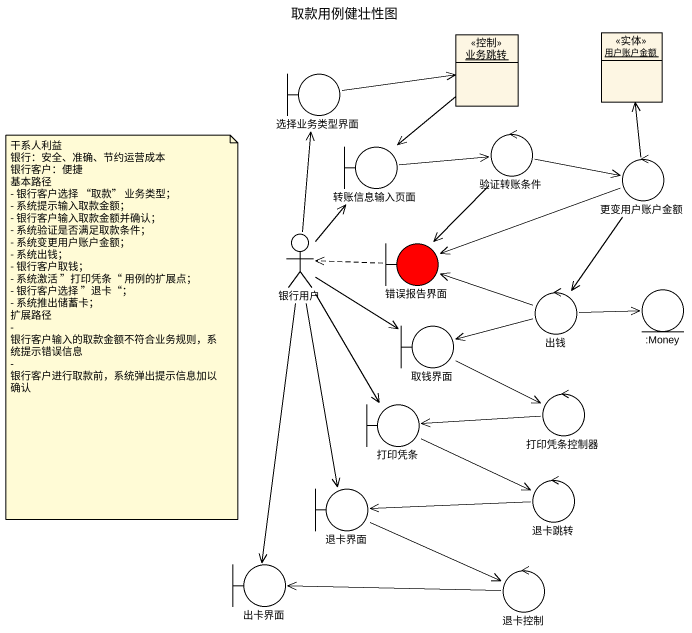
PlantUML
@startuml
title 取款用例健壮性图
allowmixing
hide circle
hide empty members
object 业务跳转 <<控制>>
object 用户账户金额 <<实体>>
boundary 选择业务类型界面
boundary 转账信息输入页面
control 验证转账条件
control 更变用户账户金额
actor 银行用户
boundary 错误报告界面 #FF0000
control 出钱
entity ":Money" as Money
boundary 取钱界面
boundary 打印凭条
control 打印凭条控制器
boundary 退卡界面
control 退卡跳转
boundary 出卡界面
control 退卡控制
业务跳转 --> 转账信息输入页面
选择业务类型界面 -right-> 业务跳转
转账信息输入页面 -right-> 验证转账条件
验证转账条件 -right-> 更变用户账户金额
验证转账条件 --> 错误报告界面
更变用户账户金额 -up-> 用户账户金额
更变用户账户金额 -left-> 错误报告界面
更变用户账户金额 --> 出钱
银行用户 -up-> 选择业务类型界面
银行用户 -up-> 转账信息输入页面
银行用户 -right-> 取钱界面
银行用户 --> 打印凭条
银行用户 --> 退卡界面
银行用户 --> 出卡界面
错误报告界面 .left.> 银行用户
出钱 -left-> 错误报告界面
出钱 -right-> Money
出钱 -left-> 取钱界面
取钱界面 -right-> 打印凭条控制器
打印凭条 -right-> 退卡跳转
打印凭条控制器 -left-> 打印凭条
退卡界面 -right-> 退卡控制
退卡跳转 -left-> 退卡界面
退卡控制 -left-> 出卡界面
note as N1
  干系人利益
  银行：安全、准确、节约运营成本
  银行客户：便捷
  基本路径
  - 银行客户选择 “取款” 业务类型；
  - 系统提示输入取款金额；
  - 银行客户输入取款金额并确认；
  - 系统验证是否满足取款条件；
  - 系统变更用户账户金额；
  - 系统出钱；
  - 银行客户取钱；
  - 系统激活 ”打印凭条“ 用例的扩展点；
  - 银行客户选择 ”退卡“；
  - 系统推出储蓄卡；
  扩展路径
  - 银行客户输入的取款金额不符合业务规则，系统提示错误信息
  - 银行客户进行取款前，系统弹出提示信息加以确认
end note
@enduml
